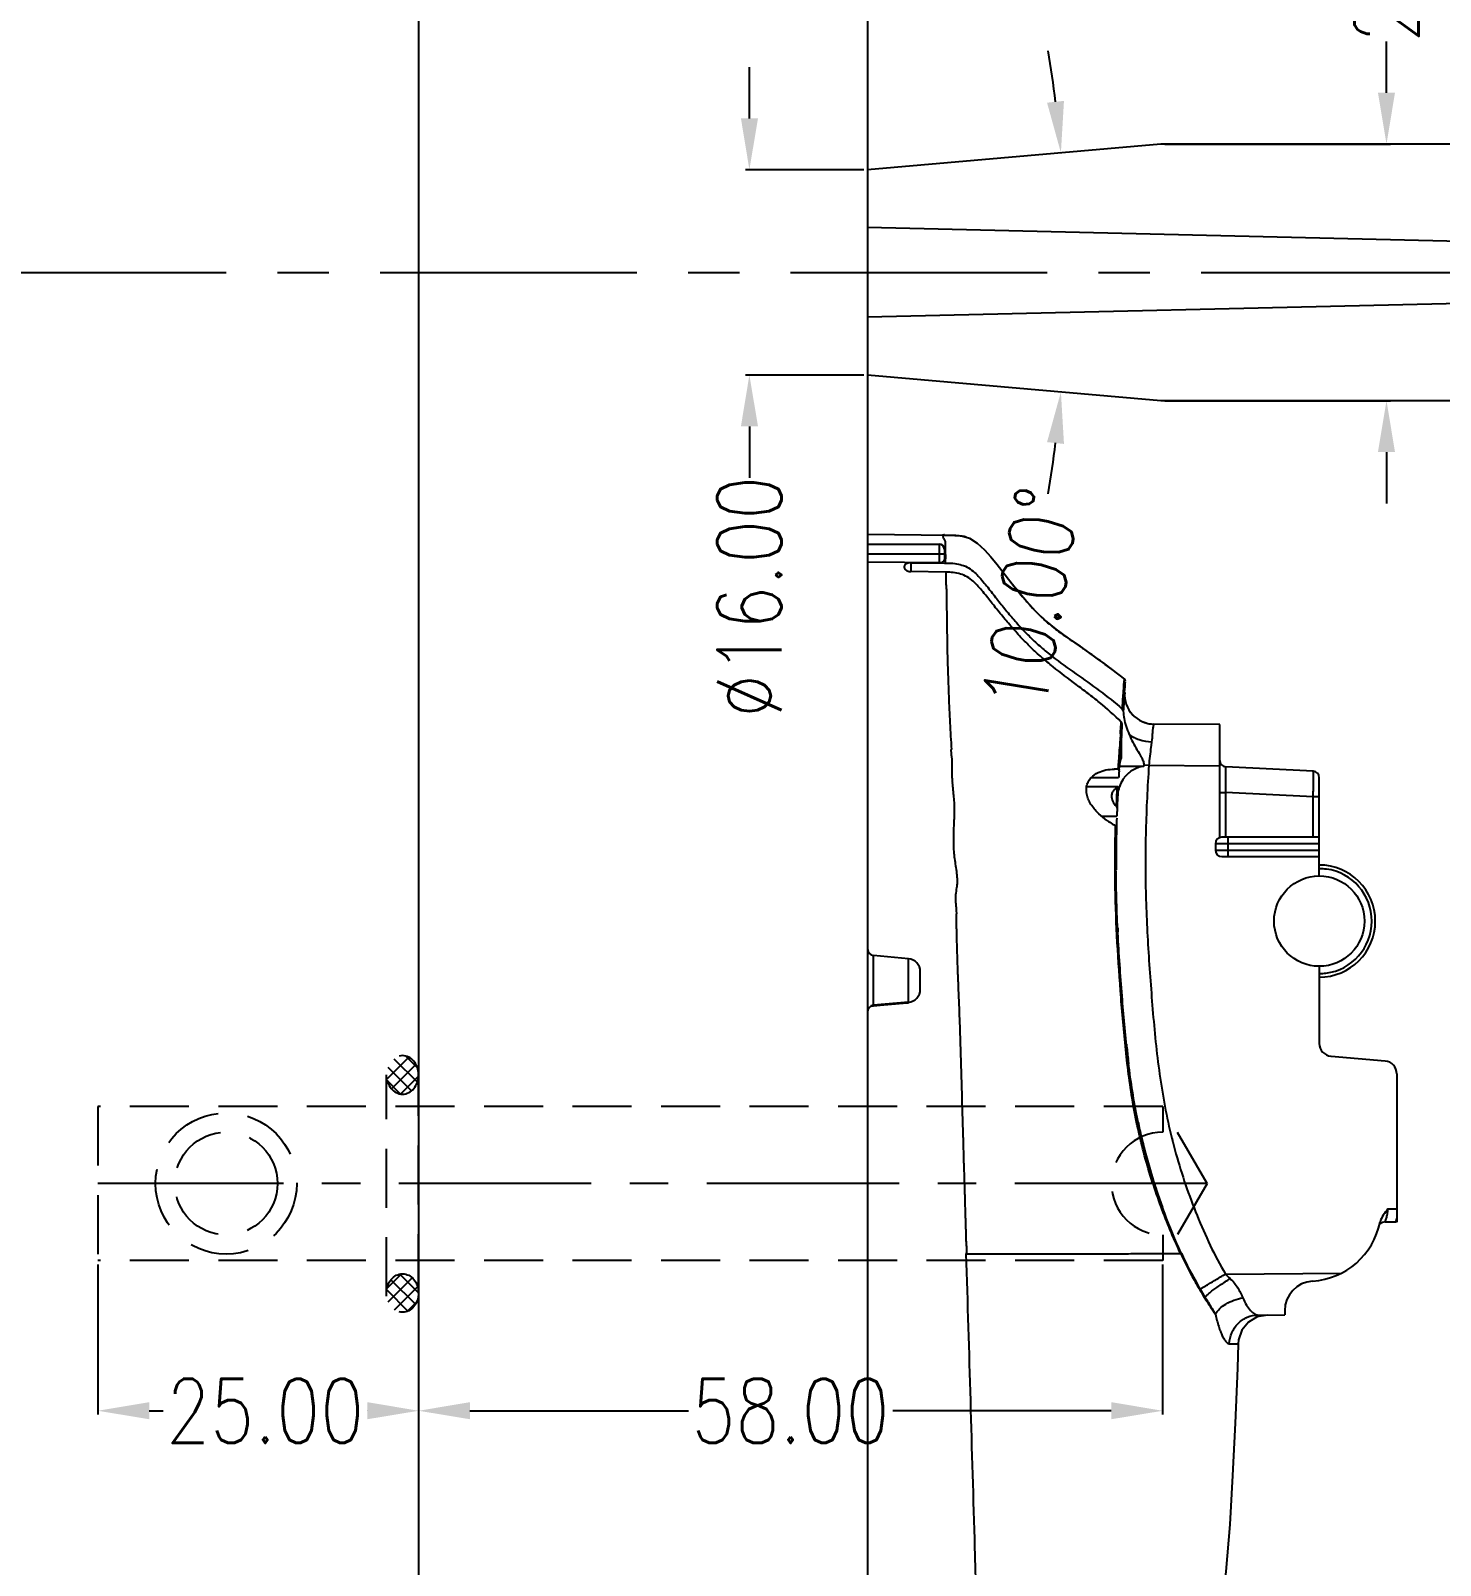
# Model space of a CAD drawing. Header units: millimetres. Extents: x 21466 to 22834, y -21631 to -20664.
# Drawn here: x 21672.6 to 21782.5, y -21031.3 to -20911.7 of the extents above; entities that cross this region are included whole.
import ezdxf

# ---------------------------------------------------------------- set-up
doc = ezdxf.new("R2010")
doc.units = ezdxf.units.MM
doc.header["$LTSCALE"] = 8
doc.linetypes.add('CENTER', pattern=[2, 1.25, -0.25, 0.25, -0.25])
doc.linetypes.add('HIDDEN', pattern=[0.375, 0.25, -0.125])
doc.layers.get('DEFPOINTS').update_dxf_attribs({"color": 6})
for name, color, linetype in [('Cav-cor', 30, 'Continuous'), ('CL', 1, 'Continuous'), ('PRODUCT', 1, 'Continuous'), ('Ru', 8, 'Continuous'), ('WT', 4, 'Continuous')]:
    doc.layers.add(name, color=color, linetype=linetype)
doc.layers.add('dim', color=3, linetype='Continuous', lineweight=15)
doc.styles.get("Standard").update_dxf_attribs({"font": 'txt.shx', "width": 0.8, "bigfont": 'chineset.shx'})
doc.dimstyles.new('ISO-25', dxfattribs={"dimtxt": 5, "dimasz": 4, "dimexe": 0.3, "dimexo": 0.3, "dimtad": 0, "dimzin": 1, "dimdsep": 46, "dimtxsty": 'Standard', "dimcen": 0, "dimclrd": 3, "dimclre": 3, "dimclrt": 3, "dimazin": 0, "dimtfac": 1, "dimtofl": 0, "dimtmove": 0, "dimatfit": 0, "dimfxl": 0, "dimarcsym": 0})

# ---------------------------------------------------------------- blocks, each defined once
blk = doc.blocks.new('20160823.084159')
at = {"layer": 'Cav-cor', "color": 241}
for p, q in [((-8.83, 225.99), (-8.83, -38.06)), ((-8.83, 72.8), (-3.25, 72.8)), ((-2.85, 72), (-8.83, 72)), ((-3.25, 72.8), (-3.25, 71.36)), ((-2.85, 72.4), (-2.85, 71.56)), ((-2.77, 71.96), (-2.76, 71.66)), ((-8.83, 71.42), (-5.96, 71.39)), ((-5.97, 70.95), (-5.97, 71.07)), ((-5.96, 71.39), (-3.25, 71.36)), ((-5.47, 71.33), (-5.47, 70.65)), ((-5.47, 71.33), (-2.85, 71.32)), ((-2.73, 70.61), (-5.47, 70.65)), ((-2.85, 71.32), (-2.75, 71.32)), ((2.33, 69.83), (2.92, 69.09)), ((6.71, 65.53), (7.92, 64.69)), ((7.73, 64.83), (7.79, 64.79)), ((7.79, 64.79), (8.29, 64.44)), ((7.92, 64.69), (7.98, 64.65)), ((8.29, 64.44), (9.66, 63.43)), ((9.66, 63.43), (11.18, 62.27)), ((11.15, 61.85), (11.18, 62.24)), ((11.18, 62.24), (11.18, 62.28)), ((11.13, 61.54), (11.15, 61.85)), ((11.19, 61.13), (11.16, 60.7)), ((11.2, 61.24), (11.22, 61.53)), ((11.26, 62.1), (11.26, 62.1)), ((11.01, 59.94), (11.05, 60.42)), ((11, 58.51), (11.01, 58.69)), ((18.62, 58.73), (13.48, 58.77)), ((18.62, 49.93), (18.62, 58.73)), ((10.94, 57.82), (10.97, 58.23)), ((10.94, 57.76), (10.94, 57.82)), ((10.97, 58.23), (11, 58.51)), ((10.68, 55.25), (10.69, 55.37)), ((10.77, 55.22), (10.76, 55.1)), ((10.77, 55.22), (10.78, 55.36)), ((10.8, 55.71), (10.8, 55.71)), ((10.8, 55.71), (10.82, 55.71)), ((10.8, 55.5), (12.69, 55.49)), ((12.69, 55.59), (13.09, 55.56)), ((12.69, 55.59), (12.69, 55.49)), ((13.09, 55.56), (18.62, 55.51)), ((25.9, 55.09), (19.1, 55.44)), ((8.25, 53.9), (10.69, 53.9)), ((10.69, 53.9), (10.69, 53.87)), ((26.37, 46.94), (26.37, 54.59)), ((18.62, 53.45), (19.1, 53.45)), ((25.9, 53.09), (19.1, 53.45)), ((19.1, 49.95), (19.1, 53.45)), ((26.37, 53.09), (25.9, 53.09)), ((25.9, 49.95), (25.9, 53.09)), ((9.42, 51.59), (10.59, 51.59)), ((10.59, 51.63), (10.59, 51.59)), ((10.49, 50.74), (10.49, 50.85)), ((26.37, 49.45), (18.27, 49.45)), ((18.27, 49.45), (18.27, 48.95)), ((26.37, 49.95), (18.78, 49.95)), ((19.28, 48.44), (19.28, 49.95)), ((18.27, 48.95), (26.37, 48.95)), ((18.78, 48.44), (26.37, 48.44)), ((10.66, 42.8), (10.65, 42.96)), ((10.67, 42.57), (10.66, 42.8)), ((-5.64, 40.49), (-8.37, 40.73)), ((-8.37, 36.86), (-8.37, 40.73)), ((-5.64, 37.1), (-5.64, 40.49)), ((-4.73, 38.09), (-4.73, 39.49)), ((26.37, 39.9), (26.37, 33.89)), ((-5.64, 37.1), (-8.37, 36.86)), ((-8.54, 36.8), (-8.37, 36.82)), ((-8.37, 36.82), (-7.85, 36.86)), ((-7.85, 36.86), (-5.78, 37.04)), ((27.29, 32.89), (31.51, 32.52)), ((32.42, 31.52), (32.42, 19.97)), ((31.72, 20.99), (32.42, 20.99)), ((31.51, 19.98), (32.34, 19.98)), ((15.57, 17.51), (15.54, 17.57)), ((15.62, 17.54), (15.59, 17.59)), ((19.06, 15.91), (28.11, 15.99)), ((22.33, 12.72), (21.54, 12.57)), ((21.6, 12.72), (23.68, 12.74)), ((23.68, 13.06), (23.68, 12.74)), ((19.36, 10.48), (20.05, 10.47))]:
    blk.add_line(p, q, dxfattribs=at)
for points in [[(-8.83, 73.56), (-2.56, 73.5), (-1.51, 73.44), (-0.89, 73.26), (-0.29, 72.88), (0.28, 72.35), (0.78, 71.8), (1.26, 71.21), (2.33, 69.83)], [(2.92, 69.09), (3.54, 68.34), (4.24, 67.58)], [(4.24, 67.58), (5, 66.84), (5.84, 66.16), (6.71, 65.53)], [(21.54, 12.57), (20.85, 12.16), (20.34, 11.54), (20.08, 10.78), (20.05, 10.47)], [(20.05, 10.47), (19.99, 8.59), (19.82, 4.29), (19.62, 0.22), (19.39, -3.61), (19.09, -7.26), (18.71, -10.76), (18.22, -14.11), (17.59, -17.27), (16.7, -20.25)]]:
    blk.add_lwpolyline(points, dxfattribs=at)
blk.add_circle((26.37, 43.42), 3.52, dxfattribs=at)
for centre, radius, start, end in [((-3.25, 72.4), 0.402, 0, 90), ((-56.38, 69.27), 53.67, 2.1849, 2.548), ((24.61, 86.62), 27.89, 219.9304, 220.5051), ((14.51, 77.51), 14.29, 227.5803, 228.0475), ((-19.86, 24.75), 48.65, 54.2797, 55.098), ((-26.43, 15.6), 59.92, 53.2561, 54.2831), ((-45.2, -9.62), 91.36, 52.7189, 53.285), ((11.06, 62.12), 0.201, 356.2248, 52.5079), ((-117.53, 70.01), 128.94, 355.9123, 356.2325), ((-10.42, 62.77), 21.68, 355.6443, 355.9623), ((13.51, 61.08), 2.31, 175.9617, 269.5), ((-173.24, 74.29), 184.9, 356.0439, 356.2179), ((13.49, 61.08), 2.3, 195.5227, 197.0263), ((13.51, 61.09), 2.32, 214.0775, 227.7964), ((13.5, 61.07), 2.3, 247.7299, 251.0483), ((13.5, 61.1), 2.33, 251.1014, 269.4261), ((284.49, 37.87), 274.35, 175.7917, 176.0438), ((278.29, 38.21), 268.06, 175.8163, 176.0484), ((-24.6, 55.78), 22.31, 1.3381, 2.5935), ((201.54, 43.63), 191.21, 176.0492, 176.2447), ((199.83, 43.65), 189.41, 176.0562, 176.2231), ((10.39, 51.36), 3.9, 85.7238, 89.9672), ((173.04, 45.47), 162.65, 176.3847, 176.5103), ((184.74, 44.73), 174.37, 176.2448, 176.3845), ((169.66, 45.57), 159.18, 176.5671, 176.741), ((180.61, 44.91), 170.16, 176.3604, 176.4778), ((180.28, 44.93), 169.82, 176.3603, 176.4779), ((12.96, 55.24), 2.18, 170.6584, 173.7051), ((187.58, 44.46), 177.14, 176.2238, 176.3603), ((13.17, 55.2), 2.4, 167.9426, 170.7218), ((19.12, 55.94), 0.5, 180, 266.9995), ((25.87, 54.59), 0.5, 0.0001, 87), ((11.94, 55.4), 14.22, 182.3769, 183.541), ((17.52, 55.75), 19.81, 183.5521, 184.5558), ((28.73, 56.63), 31.06, 184.5368, 184.9769), ((150.74, 46.6), 140.24, 177.0278, 177.3627), ((12.98, 53.13), 2.32, 161.1715, 176.1286), ((13.05, 53.11), 2.39, 146.3158, 161.1693), ((13.09, 53.08), 2.44, 142.4542, 146.3258), ((142.32, 47.12), 131.88, 177.3983, 177.7186), ((146.83, 46.92), 136.4, 177.1128, 177.4016), ((141.25, 47.03), 130.74, 177.3624, 177.7521), ((127.08, 47.55), 116.56, 178.0867, 178.4408), ((134.22, 47.31), 123.7, 177.7561, 178.0001), ((13.44, 56.34), 6.23, 234.4466, 236.9796), ((13.49, 56.42), 6.32, 236.9862, 241.6996), ((112.25, 47.9), 101.72, 178.4015, 180.275), ((18.78, 49.45), 0.502, 90, 180), ((18.78, 48.95), 0.502, 180, 270), ((26.37, 43.42), 4.37, 270, 90), ((26.37, 43.4), 4.1, 82.2259, 89.4516), ((26.37, 43.42), 4.09, 277.2826, 82.2058), ((142.66, 49.27), 132.16, 182.7611, 182.9), ((-8.33, 41.23), 0.5, 180, 265), ((-5.73, 39.49), 1, 0, 85), ((26.37, 43.43), 4.1, 270.5072, 277.263), ((-5.73, 38.09), 1, 275, 359.9999), ((-8.33, 36.36), 0.5, 94.9999, 179.9983), ((-5.87, 38.05), 1.01, 274.9968, 284.0981), ((94.2, 42.39), 83.3, 185.9002, 186.6707), ((27.37, 33.89), 1, 180, 265), ((86.01, 41.44), 75.06, 186.6726, 187.0243), ((31.42, 31.52), 1, 0, 85), ((57.79, 37.28), 46.53, 191.7688, 192.5478), ((57.83, 37.29), 46.58, 191.7985, 192.7701), ((58.07, 37.35), 46.82, 192.5478, 193.2782), ((59.65, 37.74), 48.45, 192.8141, 200.0739), ((59.39, 37.68), 48.18, 193.3007, 198.5506), ((25.49, 21.09), 5.73, 273.5833, 348.704), ((31.51, 19.48), 0.502, 90.0003, 140.0286), ((32.34, 19.48), 0.502, 80.2358, 90.0021), ((47.75, 32.64), 35.56, 205.1811, 208.8823), ((46.39, 31.87), 33.94, 204.9707, 209.7121), ((31.18, 28.1), 17.19, 225.1512, 226.859), ((44.53, 30.88), 31.89, 208.904, 210.5217), ((43.49, 30.26), 30.63, 209.789, 210.3481), ((42.61, 29.74), 29.61, 210.3424, 211.9429), ((42.96, 29.95), 30.06, 210.5127, 211.9486), ((25.99, 13.06), 2.31, 93.5833, 180), ((41.89, 29.29), 28.81, 211.9527, 212.2459), ((41.5, 29.03), 28.34, 212.242, 214.9927)]:
    blk.add_arc(centre, radius, start, end, dxfattribs=at)
at = {"layer": 'Cav-cor', "color": 241, "extrusion": (0, 0, -1)}
blk.add_ellipse((-5.97, 52.74), major_axis=(-287.9, -1.78), ratio=0.006171, start_param=1.621492, end_param=1.628872, dxfattribs=at)
at = {"layer": 'Cav-cor', "color": 241}
for points, knots in [([(-2.85, 73.51), (-2.86, 73.51), (-2.89, 73.51), (-2.93, 73.5), (-2.96, 73.5), (-2.98, 73.49), (-3, 73.48), (-2.99, 73.47), (-2.97, 73.46), (-2.95, 73.45), (-2.94, 73.43), (-2.95, 73.4), (-2.96, 73.38), (-2.97, 73.34), (-2.95, 73.27), (-2.89, 73.2), (-2.82, 73.11), (-2.79, 72.99), (-2.79, 72.81), (-2.8, 72.55), (-2.79, 72.33), (-2.79, 72.22)], [0, 0, 0, 0, 0.027767, 0.062373, 0.078562, 0.091599, 0.100221, 0.107072, 0.121313, 0.139517, 0.153096, 0.167853, 0.186055, 0.205745, 0.252213, 0.320976, 0.400144, 0.478251, 0.563218, 0.762252, 1, 1, 1, 1]), ([(-2.82, 73.5), (-2.75, 73.5), (-2.53, 73.5), (-2.3, 73.5), (-2.13, 73.49)], [0, 0, 0, 0, 0.267627, 1, 1, 1, 1]), ([(-2.13, 73.49), (-2.08, 73.49), (-1.91, 73.48), (-1.74, 73.47), (-1.62, 73.45)], [0, 0, 0, 0, 0.271161, 1, 1, 1, 1]), ([(-1.62, 73.45), (-1.57, 73.45), (-1.41, 73.43), (-1.25, 73.39), (-1.14, 73.35)], [0, 0, 0, 0, 0.280642, 1, 1, 1, 1]), ([(-2.79, 72.22), (-2.79, 72.2), (-2.78, 72.11), (-2.78, 72.02), (-2.77, 71.96)], [0, 0, 0, 0, 0.241403, 1, 1, 1, 1]), ([(-5.47, 71.33), (-5.54, 71.33), (-5.66, 71.32), (-5.82, 71.27), (-5.94, 71.18), (-5.97, 71.11), (-5.97, 71.07)], [0, 0, 0, 0, 0.332501, 0.614909, 0.830464, 1, 1, 1, 1]), ([(-5.97, 70.95), (-5.97, 70.91), (-5.93, 70.82), (-5.86, 70.77), (-5.81, 70.74)], [0, 0, 0, 0, 0.436557, 1, 1, 1, 1]), ([(-5.81, 70.74), (-5.79, 70.73), (-5.68, 70.68), (-5.56, 70.66), (-5.47, 70.65)], [0, 0, 0, 0, 0.22307, 1, 1, 1, 1]), ([(-3.25, 71.36), (-3.2, 71.36), (-3.1, 71.37), (-2.95, 71.41), (-2.85, 71.5), (-2.85, 71.56)], [0, 0, 0, 0, 0.342172, 0.633533, 1, 1, 1, 1]), ([(-2.75, 71.32), (-2.56, 71.32), (-2.18, 71.31), (-1.62, 71.22), (-1.07, 71.03), (-0.61, 70.7), (-0.2, 70.3), (0.17, 69.87), (0.53, 69.43), (1, 68.83), (1.58, 68.09), (2.3, 67.21), (3.05, 66.35), (3.84, 65.53), (4.68, 64.76), (5.85, 63.79), (7.39, 62.69), (9.25, 61.39), (10.45, 60.45), (11.01, 59.94)], [0, 0, 0, 0, 0.031244, 0.062477, 0.093678, 0.124881, 0.156124, 0.187378, 0.218634, 0.249891, 0.312404, 0.374916, 0.437427, 0.499936, 0.562445, 0.624956, 0.749971, 0.874996, 1, 1, 1, 1]), ([(10.94, 58.92), (10.4, 59.46), (9.55, 60.22), (8.35, 61.16), (7.13, 62.08), (5.91, 62.99), (4.73, 63.96), (3.89, 64.73), (3.09, 65.55), (2.33, 66.4), (1.59, 67.28), (1, 68.02), (0.53, 68.62), (0.17, 69.07), (-0.2, 69.5), (-0.6, 69.91), (-1.06, 70.26), (-1.59, 70.48), (-2.15, 70.59), (-2.53, 70.61), (-2.73, 70.61)], [0, 0, 0, 0, 0.124995, 0.18751, 0.250022, 0.375044, 0.437555, 0.500064, 0.562574, 0.625084, 0.687596, 0.750108, 0.781364, 0.812621, 0.843875, 0.875121, 0.906334, 0.937533, 0.968761, 1, 1, 1, 1]), ([(-2.73, 70.61), (-2.72, 70.42), (-2.73, 70.13), (-2.73, 69.73), (-2.71, 69.41), (-2.68, 69.08), (-2.68, 68.74), (-2.68, 68.39), (-2.68, 68.03), (-2.67, 67.66), (-2.67, 67.27), (-2.66, 66.88), (-2.66, 66.48), (-2.65, 66.07), (-2.64, 65.5), (-2.63, 64.44), (-2.59, 63.21), (-2.55, 61.93), (-2.51, 60.92), (-2.47, 59.9), (-2.42, 58.87), (-2.36, 57.84), (-2.32, 57.14), (-2.3, 56.79)], [0, 0, 0, 0, 0.041673, 0.063795, 0.086776, 0.110584, 0.135165, 0.160531, 0.186668, 0.213565, 0.24121, 0.269595, 0.298717, 0.328566, 0.359131, 0.422371, 0.556904, 0.627764, 0.700459, 0.774421, 0.849184, 0.924443, 1, 1, 1, 1]), ([(2.27, 69.91), (2.34, 69.81), (2.66, 69.41), (2.98, 69.01), (3.22, 68.72)], [0, 0, 0, 0, 0.244643, 1, 1, 1, 1]), ([(3.4, 68.5), (3.52, 68.37), (3.98, 67.84), (4.48, 67.32), (4.87, 66.96)], [0, 0, 0, 0, 0.245062, 1, 1, 1, 1]), ([(4.96, 66.88), (5.27, 66.6), (5.91, 66.08), (6.58, 65.62), (6.91, 65.39)], [0, 0, 0, 0, 0.515322, 1, 1, 1, 1]), ([(6.91, 65.39), (6.98, 65.34), (7.25, 65.16), (7.52, 64.97), (7.73, 64.83)], [0, 0, 0, 0, 0.251629, 1, 1, 1, 1]), ([(11.05, 60.42), (11.05, 60.45), (11.06, 60.59), (11.07, 60.72), (11.08, 60.82)], [0, 0, 0, 0, 0.265267, 1, 1, 1, 1]), ([(11.16, 60.7), (11.15, 60.63), (11.13, 60.32), (11.11, 60.02), (11.09, 59.78)], [0, 0, 0, 0, 0.215316, 1, 1, 1, 1]), ([(10.87, 58.01), (10.88, 58.09), (10.9, 58.39), (10.92, 58.69), (10.94, 58.92)], [0, 0, 0, 0, 0.262491, 1, 1, 1, 1]), ([(13.48, 58.77), (13.48, 58.77), (13.47, 58.76), (13.46, 58.75), (13.45, 58.72), (13.43, 58.66), (13.41, 58.55), (13.39, 58.39), (13.37, 58.19), (13.35, 57.85), (13.33, 57.58), (13.3, 57.39)], [0, 0, 0, 0, 0.007087, 0.021735, 0.044276, 0.074641, 0.158474, 0.27263, 0.415962, 0.586607, 1, 1, 1, 1]), ([(10.95, 56.12), (10.96, 56.52), (10.96, 57.32), (10.97, 58.12), (11, 58.52)], [0, 0, 0, 0, 0.500011, 1, 1, 1, 1]), ([(11.56, 57.95), (11.64, 57.75), (11.84, 57.35), (12.16, 56.78), (12.44, 56.3), (12.65, 55.92), (12.7, 55.69), (12.69, 55.59)], [0, 0, 0, 0, 0.250086, 0.500193, 0.750311, 0.875328, 1, 1, 1, 1]), ([(11.56, 57.95), (11.79, 57.78), (12.36, 57.52), (12.98, 57.41), (13.3, 57.39)], [0, 0, 0, 0, 0.470863, 1, 1, 1, 1]), ([(13.3, 57.39), (13.28, 57.25), (13.21, 56.64), (13.13, 56.03), (13.09, 55.56)], [0, 0, 0, 0, 0.22943, 1, 1, 1, 1]), ([(9.81, 51.27), (9.59, 51.43), (9.17, 51.78), (8.7, 52.3), (8.41, 52.79), (8.26, 53.19), (8.2, 53.6), (8.24, 53.99), (8.38, 54.34), (8.66, 54.7), (9.12, 55.02), (9.74, 55.22), (10.18, 55.26), (10.4, 55.26)], [0, 0, 0, 0, 0.135589, 0.276592, 0.348611, 0.420472, 0.490062, 0.555448, 0.616209, 0.673487, 0.78253, 0.890345, 1, 1, 1, 1]), ([(10.68, 55.25), (10.69, 55.25), (10.72, 55.24), (10.74, 55.24), (10.76, 55.23)], [0, 0, 0, 0, 0.327422, 1, 1, 1, 1]), ([(10.76, 55.23), (10.76, 55.23), (10.76, 55.23), (10.77, 55.23), (10.77, 55.22)], [0, 0, 0, 0, 0.342164, 1, 1, 1, 1]), ([(12.69, 55.49), (12.37, 55.44), (11.78, 55.22), (11.33, 54.8), (11.15, 54.57)], [0, 0, 0, 0, 0.530773, 1, 1, 1, 1]), ([(13.09, 55.56), (12.98, 53.87), (12.81, 50.49), (12.81, 46.26), (12.94, 42.88), (13.09, 40.34), (13.28, 37.81), (13.55, 34.44), (13.94, 31.07), (14.56, 27.75), (15.18, 25.28), (15.93, 22.85), (16.82, 20.47), (17.84, 18.14), (18.63, 16.64), (19.06, 15.91)], [0, 0, 0, 0, 0.124962, 0.249921, 0.312406, 0.374886, 0.437365, 0.499842, 0.624827, 0.687304, 0.749791, 0.812333, 0.87494, 0.937517, 1, 1, 1, 1]), ([(19.1, 53.45), (19.1, 53.58), (19.09, 53.83), (19.09, 54.2), (19.09, 54.54), (19.09, 54.8), (19.09, 54.99), (19.09, 55.1), (19.09, 55.2), (19.09, 55.29), (19.09, 55.35), (19.09, 55.4), (19.09, 55.42), (19.1, 55.43), (19.1, 55.44), (19.1, 55.44), (19.1, 55.44)], [0, 0, 0, 0, 0.195069, 0.382833, 0.555766, 0.70736, 0.773251, 0.831683, 0.882081, 0.923956, 0.956945, 0.980711, 0.989069, 0.995059, 0.99868, 1, 1, 1, 1]), ([(25.9, 53.09), (25.9, 53.22), (25.91, 53.48), (25.91, 53.85), (25.91, 54.19), (25.91, 54.45), (25.91, 54.63), (25.91, 54.75), (25.91, 54.85), (25.91, 54.93), (25.91, 55), (25.91, 55.04), (25.9, 55.06), (25.9, 55.08), (25.9, 55.08), (25.9, 55.09), (25.9, 55.09)], [0, 0, 0, 0, 0.194974, 0.382477, 0.555314, 0.706815, 0.772702, 0.831148, 0.881585, 0.923536, 0.956601, 0.980469, 0.988887, 0.994937, 0.998617, 1, 1, 1, 1]), ([(-2.21, 53.94), (-2.17, 53.56), (-2.12, 53), (-2.07, 52.25), (-2.08, 51.68), (-2.11, 51.12), (-2.14, 50.55), (-2.15, 49.99), (-2.15, 49.42), (-2.13, 48.85), (-2.07, 48.29), (-1.97, 47.73), (-1.89, 47.16), (-1.85, 46.69), (-1.86, 46.31), (-1.91, 45.93), (-1.98, 45.56), (-1.99, 45.18), (-1.97, 44.8), (-1.91, 44.33), (-1.92, 43.76), (-1.93, 43.19), (-1.91, 42.62), (-1.9, 42.05), (-1.88, 41.29), (-1.85, 40.34), (-1.81, 39.2), (-1.75, 37.68), (-1.67, 35.78), (-1.6, 33.49), (-1.53, 31.21), (-1.47, 28.92), (-1.41, 27.02), (-1.37, 25.49), (-1.34, 24.35), (-1.3, 23.21), (-1.27, 22.25), (-1.25, 21.49), (-1.24, 20.92), (-1.22, 20.35), (-1.2, 19.78), (-1.18, 19.21), (-1.18, 18.73), (-1.16, 18.35), (-1.12, 17.97), (-1.11, 17.68), (-1.14, 17.49)], [0, 0, 0, 0, 0.030996, 0.046481, 0.061959, 0.077466, 0.092984, 0.108503, 0.124043, 0.139598, 0.155134, 0.170686, 0.186306, 0.201915, 0.209698, 0.217503, 0.233112, 0.240867, 0.248659, 0.264312, 0.279923, 0.295537, 0.311156, 0.326778, 0.342403, 0.373661, 0.404928, 0.436202, 0.498776, 0.561386, 0.624025, 0.686683, 0.749345, 0.780675, 0.812005, 0.843334, 0.874662, 0.890326, 0.90599, 0.921653, 0.937321, 0.952982, 0.968631, 0.976483, 0.984371, 1, 1, 1, 1]), ([(10.69, 53.87), (10.69, 53.85), (10.66, 53.82), (10.63, 53.8), (10.6, 53.79)], [0, 0, 0, 0, 0.358154, 1, 1, 1, 1]), ([(10.38, 53.64), (10.32, 53.58), (10.22, 53.44), (10.18, 53.26), (10.18, 53.17)], [0, 0, 0, 0, 0.472663, 1, 1, 1, 1]), ([(10.18, 53.17), (10.18, 53.14), (10.19, 53.04), (10.21, 52.94), (10.24, 52.86)], [0, 0, 0, 0, 0.243188, 1, 1, 1, 1]), ([(10.24, 52.86), (10.25, 52.82), (10.33, 52.64), (10.44, 52.48), (10.54, 52.37)], [0, 0, 0, 0, 0.252873, 1, 1, 1, 1]), ([(10.54, 52.37), (10.55, 52.35), (10.6, 52.29), (10.62, 52.21), (10.61, 52.15)], [0, 0, 0, 0, 0.262984, 1, 1, 1, 1]), ([(15.54, 17.57), (14.99, 18.74), (13.96, 21.23), (12.68, 25.16), (11.76, 29.35), (11.32, 32.94), (11.05, 35.82), (10.82, 38.7), (10.58, 42.28), (10.43, 46.53), (10.45, 49.35), (10.49, 50.74)], [0, 0, 0, 0, 0.114906, 0.238145, 0.3657, 0.494449, 0.558723, 0.622798, 0.750248, 0.876353, 1, 1, 1, 1]), ([(10.57, 50.74), (10.57, 50.75), (10.56, 50.8), (10.52, 50.83), (10.49, 50.85)], [0, 0, 0, 0, 0.217177, 1, 1, 1, 1]), ([(15.59, 17.59), (15.13, 18.59), (13.66, 22.15), (12.2, 27.27), (11.39, 32.91), (11, 37.47), (10.66, 42.17), (10.5, 46.67), (10.53, 49.53), (10.57, 50.74)], [0, 0, 0, 0, 0.095176, 0.333265, 0.465098, 0.596931, 0.744313, 0.891696, 1, 1, 1, 1]), ([(31.72, 20.99), (31.6, 20.83), (31.35, 20.52), (31.15, 20.17), (31.11, 19.97)], [0, 0, 0, 0, 0.501318, 1, 1, 1, 1]), ([(31.51, 19.98), (31.51, 19.98), (31.52, 19.99), (31.52, 20), (31.53, 20.03), (31.54, 20.06), (31.55, 20.1), (31.58, 20.18), (31.61, 20.28), (31.65, 20.43), (31.68, 20.6), (31.71, 20.79), (31.71, 20.92), (31.72, 20.99)], [0, 0, 0, 0, 0.005002, 0.020187, 0.045286, 0.079871, 0.123382, 0.175197, 0.301063, 0.45214, 0.622966, 0.807879, 1, 1, 1, 1]), ([(32.34, 19.98), (32.34, 19.98), (32.34, 19.99), (32.34, 20), (32.35, 20.03), (32.36, 20.06), (32.38, 20.1), (32.4, 20.18), (32.41, 20.23), (32.42, 20.27)], [0, 0, 0, 0, 0.016601, 0.066696, 0.14967, 0.264143, 0.408417, 0.580575, 1, 1, 1, 1]), ([(-1.14, 17.49), (0.07, 17.49), (2.25, 17.49), (5.21, 17.5), (7.63, 17.5), (9.67, 17.49), (11.41, 17.5), (13.35, 17.53), (14.71, 17.52), (15.57, 17.51)], [0, 0, 0, 0, 0.217448, 0.390995, 0.53197, 0.651906, 0.755972, 0.845204, 1, 1, 1, 1]), ([(-0.25, -12.65), (-0.32, -10.25), (-0.51, -4.01), (-0.8, 6.03), (-1.02, 13.68), (-1.14, 17.49)], [0, 0, 0, 0, 0.239211, 0.620484, 1, 1, 1, 1]), ([(15.57, 17.51), (15.58, 17.52), (15.59, 17.55), (15.6, 17.58), (15.59, 17.6)], [0, 0, 0, 0, 0.306255, 1, 1, 1, 1]), ([(17.09, 14.74), (17.08, 14.74), (17.09, 14.75), (17.09, 14.75), (17.11, 14.76), (17.13, 14.77), (17.18, 14.8), (17.24, 14.84), (17.32, 14.89), (17.42, 14.95), (17.54, 15.01), (17.72, 15.12), (17.97, 15.27), (18.31, 15.47), (18.68, 15.69), (18.93, 15.84), (19.06, 15.91)], [0, 0, 0, 0, 0.001228, 0.004849, 0.010855, 0.019229, 0.043008, 0.076016, 0.11791, 0.168265, 0.226651, 0.292497, 0.443874, 0.61672, 0.804681, 1, 1, 1, 1]), ([(17.49, 14.08), (17.48, 14.1), (17.52, 14.17), (17.61, 14.27), (17.79, 14.43), (18.02, 14.61), (18.32, 14.83), (18.79, 15.15), (19.17, 15.4), (19.43, 15.56)], [0, 0, 0, 0, 0.026955, 0.086634, 0.180303, 0.304915, 0.455546, 0.626278, 1, 1, 1, 1]), ([(19.43, 15.56), (19.66, 15.34), (20.04, 14.87), (20.31, 14.32), (20.42, 14.06)], [0, 0, 0, 0, 0.520865, 1, 1, 1, 1]), ([(17.49, 14.08), (17.56, 13.96), (17.83, 13.53), (18.09, 13.09), (18.28, 12.78)], [0, 0, 0, 0, 0.271667, 1, 1, 1, 1]), ([(18.28, 12.78), (18.36, 12.94), (18.6, 13.25), (19.1, 13.61), (19.72, 13.9), (20.18, 14.02), (20.42, 14.06)], [0, 0, 0, 0, 0.206674, 0.449578, 0.719326, 1, 1, 1, 1]), ([(20.42, 14.06), (20.5, 13.86), (20.67, 13.52), (20.94, 13.14), (21.16, 12.92), (21.35, 12.78), (21.51, 12.72), (21.6, 12.72)], [0, 0, 0, 0, 0.340823, 0.623245, 0.740429, 0.841403, 1, 1, 1, 1]), ([(18.28, 12.78), (18.35, 12.46), (18.47, 12.01), (18.66, 11.45), (18.8, 11.12), (18.95, 10.85), (19.1, 10.62), (19.26, 10.48), (19.36, 10.48)], [0, 0, 0, 0, 0.375783, 0.536661, 0.676168, 0.79234, 0.884179, 1, 1, 1, 1]), ([(19.36, 10.48), (19.37, 10.78), (19.5, 11.36), (20, 12.1), (20.73, 12.6), (21.32, 12.72), (21.6, 12.72)], [0, 0, 0, 0, 0.25213, 0.50293, 0.752029, 1, 1, 1, 1])]:
    blk.add_open_spline(points, degree=3, knots=knots, dxfattribs=at)
for points in [[(11.01, 59.94), (11.06, 59.9), (11.09, 59.84), (11.09, 59.78)], [(11.01, 58.78), (11, 58.83), (10.97, 58.88), (10.94, 58.92)], [(11.01, 58.69), (11.01, 58.72), (11.01, 58.75), (11.01, 58.78)], [(11.09, 59.78), (11.1, 59.58), (11.12, 59.39), (11.16, 59.2)], [(11.16, 59.2), (11.2, 58.99), (11.25, 58.79), (11.32, 58.58)], [(11.32, 58.58), (11.39, 58.37), (11.47, 58.16), (11.56, 57.95)], [(-2.29, 56.3), (-2.28, 56.16), (-2.28, 56.02), (-2.28, 55.87)], [(-2.28, 55.87), (-2.28, 55.52), (-2.28, 55.16), (-2.27, 54.81)], [(10.78, 55.36), (10.78, 55.4), (10.78, 55.44), (10.79, 55.48)], [(10.82, 55.71), (10.85, 55.85), (10.9, 55.99), (10.95, 56.12)], [(10.6, 53.79), (10.52, 53.75), (10.45, 53.7), (10.38, 53.64)]]:
    blk.add_open_spline(points, degree=3, dxfattribs=at)
blk = doc.blocks.new('*D26969')
at = {"layer": 'DEFPOINTS', "color": 0}
for p in [(21760.7, -20920.53), (21778.28, -20920.53), (21760.7, -20940.53)]:
    blk.add_point(p, dxfattribs=at)
at = {"layer": 'dim', "color": 3, "lineweight": -2}
for p, q in [((21778.28, -20916.53), (21778.28, -20912.53)), ((21761, -20920.53), (21778.58, -20920.53)), ((21761, -20940.53), (21778.58, -20940.53)), ((21778.28, -20944.53), (21778.28, -20948.53))]:
    blk.add_line(p, q, dxfattribs=at)
at = {"layer": 'dim', "color": 3}
for points in [[(21777.61, -20916.53), (21778.94, -20916.53), (21778.28, -20920.53)], [(21778.94, -20944.53), (21777.61, -20944.53), (21778.28, -20940.53)]]:
    blk.add_solid(points, dxfattribs=at)
at = {"layer": 'dim', "color": 3, "insert": (21778.28, -20904.91), "char_height": 5, "attachment_point": 5, "rotation": 90}
blk.add_mtext('20.00', dxfattribs=at)
blk = doc.blocks.new('*D26970')
at = {"layer": 'DEFPOINTS', "color": 0}
for p in [(21760.7, -20920.53), (21737.84, -20922.53), (21753.2, -20935.38), (21737.84, -20938.53), (21760.7, -20940.53)]:
    blk.add_point(p, dxfattribs=at)
at = {"layer": 'dim', "color": 3, "lineweight": -2}
for start, end in [(7.1437, 9.2874), (350.7126, 352.8563)]:
    blk.add_arc((21646.4, -20930.53), 106.92, start, end, dxfattribs=at)
at = {"layer": 'dim', "color": 3}
for points in [[(21751.82, -20917.31), (21753.14, -20917.17), (21752.9, -20921.21)], [(21753.14, -20943.9), (21751.82, -20943.76), (21752.9, -20939.85)]]:
    blk.add_solid(points, dxfattribs=at)
at = {"layer": 'dim', "color": 3, "insert": (21750.57, -20955.97), "char_height": 5, "attachment_point": 5, "rotation": 80.7126}
blk.add_mtext('10.00%%d', dxfattribs=at)
blk = doc.blocks.new('*D26971')
at = {"layer": 'DEFPOINTS', "color": 0}
for p in [(21737.84, -20922.53), (21728.62, -20938.53), (21737.84, -20938.53)]:
    blk.add_point(p, dxfattribs=at)
at = {"layer": 'dim', "color": 3, "lineweight": -2}
for p, q in [((21728.62, -20918.53), (21728.62, -20914.53)), ((21737.54, -20922.53), (21728.32, -20922.53)), ((21737.54, -20938.53), (21728.32, -20938.53)), ((21728.62, -20942.53), (21728.62, -20946.53))]:
    blk.add_line(p, q, dxfattribs=at)
at = {"layer": 'dim', "color": 3}
for points in [[(21727.96, -20918.53), (21729.29, -20918.53), (21728.62, -20922.53)], [(21729.29, -20942.53), (21727.96, -20942.53), (21728.62, -20938.53)]]:
    blk.add_solid(points, dxfattribs=at)
at = {"layer": 'dim', "color": 3, "insert": (21728.62, -20955.82), "char_height": 5, "attachment_point": 5, "rotation": 90}
blk.add_mtext('%%c16.00', dxfattribs=at)
blk = doc.blocks.new('*D27052')
at = {"layer": 'DEFPOINTS', "color": 0}
for p in [(21677.84, -21007.53), (21702.84, -21007.53), (21702.84, -21019.24)]:
    blk.add_point(p, dxfattribs=at)
at = {"layer": 'dim', "color": 3, "lineweight": -2}
for p, q in [((21677.84, -21007.83), (21677.84, -21019.54)), ((21702.84, -21007.83), (21702.84, -21019.54)), ((21681.84, -21019.24), (21682.92, -21019.24)), ((21698.84, -21019.24), (21698.83, -21019.24))]:
    blk.add_line(p, q, dxfattribs=at)
at = {"layer": 'dim', "color": 3}
for points in [[(21681.84, -21018.57), (21681.84, -21019.9), (21677.84, -21019.24)], [(21698.84, -21019.9), (21698.84, -21018.57), (21702.84, -21019.24)]]:
    blk.add_solid(points, dxfattribs=at)
at = {"layer": 'dim', "color": 3, "insert": (21690.88, -21019.24), "char_height": 5, "attachment_point": 5}
blk.add_mtext('25.00', dxfattribs=at)
blk = doc.blocks.new('*D27053')
at = {"layer": 'DEFPOINTS', "color": 0}
for p in [(21702.84, -21007.83), (21760.83, -21007.53), (21702.84, -21019.24)]:
    blk.add_point(p, dxfattribs=at)
at = {"layer": 'dim', "color": 3, "lineweight": -2}
for p, q in [((21702.84, -21008.13), (21702.84, -21019.54)), ((21760.83, -21007.83), (21760.83, -21019.54)), ((21706.84, -21019.24), (21723.88, -21019.24)), ((21756.83, -21019.24), (21739.79, -21019.24))]:
    blk.add_line(p, q, dxfattribs=at)
at = {"layer": 'dim', "color": 3}
for points in [[(21706.84, -21018.57), (21706.84, -21019.9), (21702.84, -21019.24)], [(21756.83, -21019.9), (21756.83, -21018.57), (21760.83, -21019.24)]]:
    blk.add_solid(points, dxfattribs=at)
at = {"layer": 'dim', "color": 3, "insert": (21731.83, -21019.24), "char_height": 5, "attachment_point": 5}
blk.add_mtext('58.00', dxfattribs=at)

msp = doc.modelspace()

# ---------------------------------------------------------------- linework, layer by layer
for p, q in [((21760.696, -20920.532), (21737.836, -20922.532)), ((21802.218, -20920.532), (21760.696, -20920.532)), ((21737.836, -20923.58), (21737.836, -20937.484)), ((21760.696, -20940.532), (21737.836, -20938.532)), ((21802.218, -20940.532), (21760.696, -20940.532))]:
    msp.add_line(p, q)
at = {"layer": 'Cav-cor', "color": 241}
for p, q in [((21702.836, -20778.032), (21702.836, -21083.032)), ((21737.836, -20778.032), (21737.836, -21083.032))]:
    msp.add_line(p, q, dxfattribs=at)
at = {"layer": 'CL', "color": 7, "linetype": 'CENTER', "ltscale": 2}
msp.add_line((21507.836, -20930.532), (21918.836, -20930.532), dxfattribs=at)
at = {"layer": 'Ru'}
for p, q in [((21818.903, -20928.932), (21737.836, -20927.032)), ((21818.903, -20932.132), (21737.836, -20934.032))]:
    msp.add_line(p, q, dxfattribs=at)
at = {"layer": 'WT', "color": 183, "linetype": 'HIDDEN', "ltscale": 2.3}
for p, q in [((21701.824, -20991.595), (21702.749, -20992.52)), ((21700.367, -20993.391), (21702.072, -20991.686)), ((21700.444, -20992.461), (21702.289, -20994.305)), ((21700.727, -20994.153), (21702.633, -20992.248)), ((21700.911, -20991.804), (21702.741, -20993.635)), ((21700.336, -21010.317), (21700.336, -20993.066)), ((21700.402, -20993.541), (21701.41, -20994.549)), ((21701.448, -20994.555), (21702.832, -20993.171)), ((21702.836, -21010.067), (21702.836, -20993.066)), ((21760.834, -20995.532), (21677.836, -20995.532)), ((21677.836, -20995.532), (21677.836, -21007.532)), ((21764.298, -21001.532), (21760.834, -20995.532)), ((21760.834, -20995.532), (21760.834, -20997.532)), ((21764.298, -21001.532), (21760.834, -21007.532)), ((21760.834, -21005.532), (21760.834, -21007.532)), ((21760.834, -21007.532), (21677.836, -21007.532)), ((21700.372, -21009.714), (21701.516, -21008.571)), ((21700.47, -21010.739), (21702.338, -21008.87)), ((21700.685, -21009.029), (21702.599, -21010.943)), ((21701.368, -21008.59), (21702.836, -21010.058)), ((21700.354, -21009.821), (21702.01, -21011.477)), ((21700.965, -21011.366), (21702.764, -21009.567)), ((21701.956, -21011.498), (21702.692, -21010.761))]:
    msp.add_line(p, q, dxfattribs=at)
at = {"layer": 'WT', "color": 183, "linetype": 'CENTER', "ltscale": 1.5}
msp.add_line((21764.298, -21001.532), (21677.836, -21001.532), dxfattribs=at)
at = {"layer": 'WT', "color": 183, "linetype": 'HIDDEN', "ltscale": 2.3}
for radius in [5.5, 4]:
    msp.add_circle((21687.836, -21001.532), radius, dxfattribs=at)
msp.add_arc((21760.834, -21001.532), 4, 90, 270, dxfattribs=at)
at = {"layer": 'WT', "color": 183, "linetype": 'HIDDEN', "ltscale": 2.3, "extrusion": (0, 0, -1)}
msp.add_ellipse((21701.586, -20993.066), major_axis=(0, -1.5), ratio=0.8333418, dxfattribs=at)
at = {"layer": 'WT', "color": 183, "linetype": 'HIDDEN', "ltscale": 2.3}
msp.add_ellipse((21701.586, -21010.067), major_axis=(0, 1.5), ratio=0.8333418, dxfattribs=at)

# ---------------------------------------------------------------- block references
at = {"layer": 'PRODUCT'}
msp.add_blockref('20160823.084159', (21746.667, -21024.502), dxfattribs=at)

# ---------------------------------------------------------------- dimensions: what is measured, and where the dimension line sits
at = {"layer": 'dim'}
dim = msp.add_linear_dim(base=(21778.278, -20920.532), p1=(21760.696, -20940.532), p2=(21760.696, -20920.532), angle=90, dimstyle='ISO-25', dxfattribs=at)
dim.commit()
dim.dimension.update_dxf_attribs({"geometry": '*D26969', "text_midpoint": (21778.278, -20904.907)})
dim = msp.add_angular_dim_2l(base=(21753.202, -20935.382), line1=((21760.696, -20920.532), (21737.836, -20922.532)), line2=((21760.696, -20940.532), (21737.836, -20938.532)), dimstyle='ISO-25', dxfattribs=at)
dim.commit()
dim.dimension.update_dxf_attribs({"geometry": '*D26970', "text_midpoint": (21750.572, -20955.97)})
dim = msp.add_linear_dim(base=(21728.624, -20938.532), p1=(21737.836, -20922.532), p2=(21737.836, -20938.532), angle=90, text='%%c<>', dimstyle='ISO-25', dxfattribs=at)
dim.commit()
dim.dimension.update_dxf_attribs({"geometry": '*D26971', "text_midpoint": (21728.624, -20955.824)})
dim = msp.add_linear_dim(base=(21702.836, -21019.238), p1=(21677.836, -21007.532), p2=(21702.836, -21007.532), dimstyle='ISO-25', dxfattribs=at)
dim.commit()
dim.dimension.update_dxf_attribs({"geometry": '*D27052', "text_midpoint": (21690.876, -21019.238), "dimtype": 160})
dim = msp.add_linear_dim(base=(21702.836, -21019.238), p1=(21760.834, -21007.532), p2=(21702.836, -21007.832), dimstyle='ISO-25', dxfattribs=at)
dim.commit()
dim.dimension.update_dxf_attribs({"geometry": '*D27053', "text_midpoint": (21731.835, -21019.238)})

doc.saveas('drawing.dxf')
